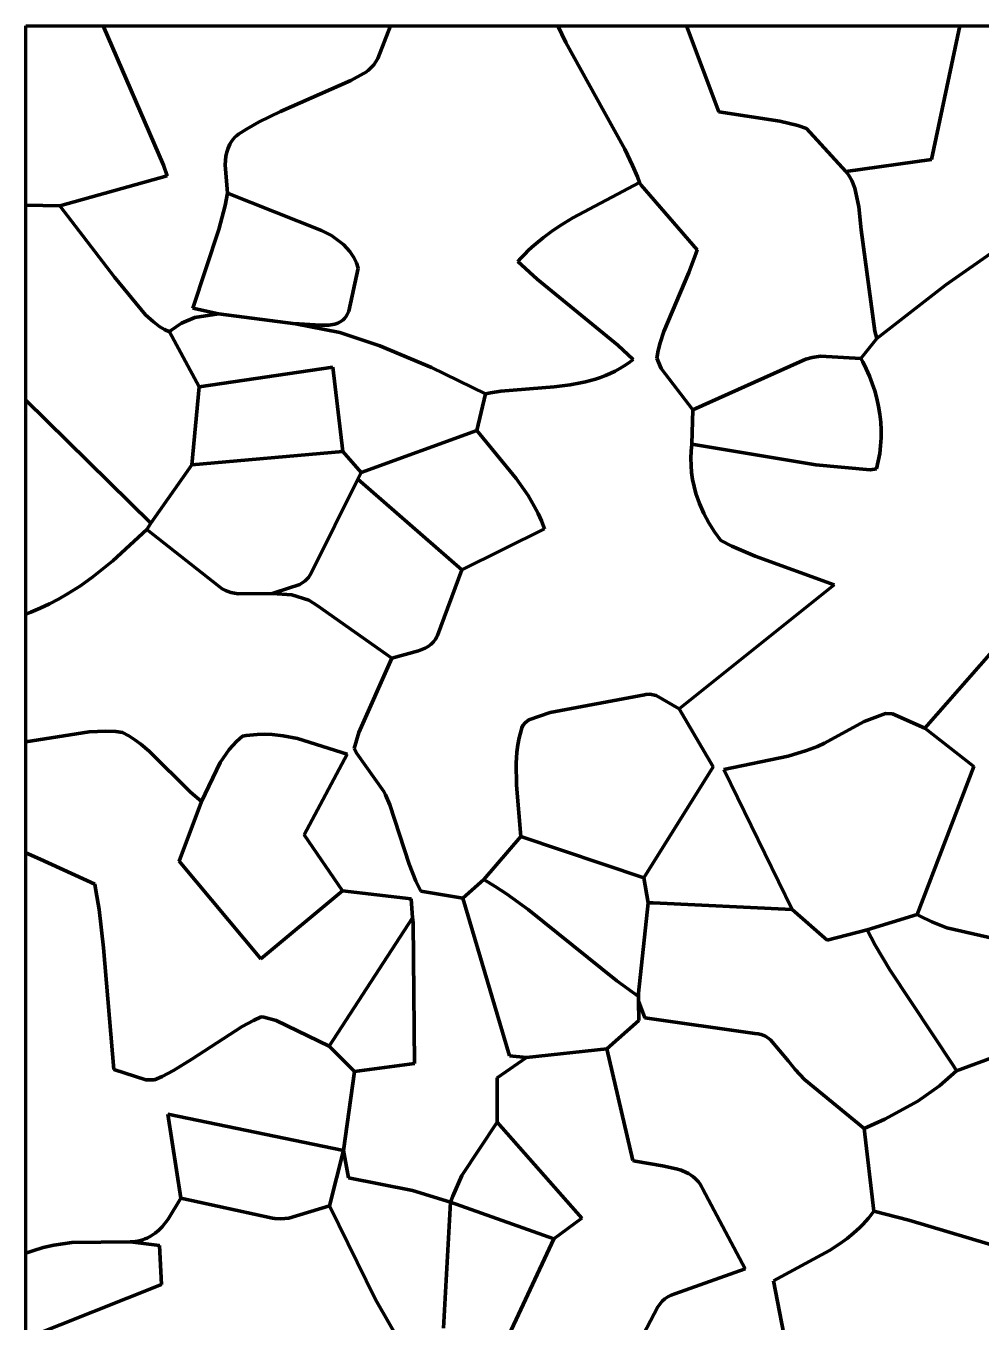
# Model space of a CAD drawing. Header units: millimetres. Extents: x 0 to 10.4, y 0 to 7.8.
# Drawn here: x 0 to 2.149, y 4.905 to 7.819 of the extents above; entities that cross this region are included whole.
import ezdxf

# ---------------------------------------------------------------- set-up
doc = ezdxf.new("R2010")
doc.units = ezdxf.units.MM
for name, color, linetype, lineweight in [('color#4b4b4bff', 7, 'CONTINUOUS', 100), ('color#515151ff', 7, 'CONTINUOUS', 100), ('color#535353ff', 7, 'CONTINUOUS', 100), ('color#585858ff', 7, 'CONTINUOUS', 100), ('color#5c5c5cff', 7, 'CONTINUOUS', 100), ('color#5d5d5dff', 7, 'CONTINUOUS', 100), ('color#626262ff', 7, 'CONTINUOUS', 100), ('color#646464ff', 7, 'CONTINUOUS', 100), ('color#666666ff', 7, 'CONTINUOUS', 100), ('color#676767ff', 7, 'CONTINUOUS', 100), ('color#686868ff', 7, 'CONTINUOUS', 100), ('color#696969ff', 7, 'CONTINUOUS', 100), ('color#6a6a6aff', 7, 'CONTINUOUS', 100), ('color#6b6b6bff', 7, 'CONTINUOUS', 100), ('color#6d6d6dff', 7, 'CONTINUOUS', 100), ('color#6e6e6eff', 7, 'CONTINUOUS', 100), ('color#6f6f6fff', 7, 'CONTINUOUS', 100), ('color#707070ff', 7, 'CONTINUOUS', 100), ('color#717171ff', 7, 'CONTINUOUS', 100), ('color#747474ff', 7, 'CONTINUOUS', 100), ('color#767676ff', 7, 'CONTINUOUS', 100), ('color#787878ff', 7, 'CONTINUOUS', 100), ('color#7a7a7aff', 7, 'CONTINUOUS', 100), ('color#7c7c7cff', 7, 'CONTINUOUS', 100), ('color#7d7d7dff', 7, 'CONTINUOUS', 100), ('color#808080ff', 7, 'CONTINUOUS', 100), ('color#828282ff', 7, 'CONTINUOUS', 100), ('color#838383ff', 7, 'CONTINUOUS', 100), ('color#858585ff', 7, 'CONTINUOUS', 100), ('color#878787ff', 7, 'CONTINUOUS', 100), ('color#8a8a8aff', 7, 'CONTINUOUS', 100), ('color#8d8d8dff', 7, 'CONTINUOUS', 100)]:
    doc.layers.add(name, color=color, linetype=linetype, lineweight=lineweight)

msp = doc.modelspace()

# ---------------------------------------------------------------- linework, layer by layer
at = {"layer": 'color#4b4b4bff'}
for p, q in [((0.9808, 5.2338), (1.0598, 5.3538)), ((1.0598, 5.3538), (1.2508, 5.1382)), ((0.9604, 5.1877), (0.9808, 5.2338)), ((0.9555, 5.1741), (0.9604, 5.1877)), ((1.1875, 5.0918), (0.9555, 5.1741)), ((1.2508, 5.1382), (1.1875, 5.0918))]:
    msp.add_line(p, q, dxfattribs=at)
at = {"layer": 'color#515151ff'}
for p, q in [((0.9828, 5.8582), (1.0302, 5.8997)), ((1.0302, 5.8997), (1.0558, 5.8839)), ((1.0558, 5.8839), (1.0809, 5.8673)), ((1.0809, 5.8673), (1.1296, 5.8322)), ((1.0876, 5.5034), (0.9828, 5.8582)), ((1.1296, 5.8322), (1.3291, 5.6723)), ((1.3291, 5.6723), (1.3778, 5.637)), ((1.3778, 5.637), (1.3782, 5.6267)), ((1.3782, 5.6267), (1.3791, 5.583)), ((1.3791, 5.583), (1.3069, 5.5192)), ((1.3069, 5.5192), (1.1259, 5.4998)), ((1.1259, 5.4998), (1.0876, 5.5034))]:
    msp.add_line(p, q, dxfattribs=at)
at = {"layer": 'color#535353ff'}
for p, q in [((1.1797, 6.2756), (1.3915, 6.3153)), ((1.3915, 6.3153), (1.3946, 6.3158)), ((1.3946, 6.3158), (1.4037, 6.3163)), ((1.4037, 6.3163), (1.4181, 6.3139)), ((1.4181, 6.3139), (1.4696, 6.284)), ((1.1312, 6.2591), (1.1797, 6.2756)), ((1.4696, 6.284), (1.5461, 6.1532)), ((1.1138, 6.2347), (1.1155, 6.2406)), ((1.1155, 6.2406), (1.1179, 6.2458)), ((1.1179, 6.2458), (1.1228, 6.2523)), ((1.1228, 6.2523), (1.1312, 6.2591)), ((1.1064, 6.2025), (1.1096, 6.2187)), ((1.1096, 6.2187), (1.1138, 6.2347)), ((1.1025, 6.1616), (1.1042, 6.1862)), ((1.1042, 6.1862), (1.1064, 6.2025)), ((1.1034, 6.1121), (1.1025, 6.1616)), ((1.5461, 6.1532), (1.3897, 5.9037)), ((1.1137, 5.9968), (1.1034, 6.1121)), ((1.3897, 5.9037), (1.1137, 5.9968))]:
    msp.add_line(p, q, dxfattribs=at)
at = {"layer": 'color#585858ff'}
for p, q in [((0, 6.2092), (0.1421, 6.2318)), ((0, 5.9601), (0, 6.2092)), ((0.1421, 6.2318), (0.1797, 6.2336)), ((0.1797, 6.2336), (0.2023, 6.2326)), ((0.2023, 6.2326), (0.2173, 6.2308)), ((0.2173, 6.2308), (0.2316, 6.2228)), ((0.2316, 6.2228), (0.2452, 6.2139)), ((0.2452, 6.2139), (0.2583, 6.2043)), ((0.2583, 6.2043), (0.277, 6.1887)), ((0.277, 6.1887), (0.3702, 6.0966)), ((0.3702, 6.0966), (0.3951, 6.0755)), ((0.3951, 6.0755), (0.3446, 5.9414)), ((0.032, 5.9453), (0, 5.9601)), ((0.1548, 5.889), (0.032, 5.9453)), ((0.3446, 5.9414), (0.5282, 5.7215)), ((0.1575, 5.8749), (0.1548, 5.889)), ((0.1645, 5.8322), (0.1575, 5.8749)), ((0.5282, 5.7215), (0.712, 5.8744)), ((0.712, 5.8744), (0.8663, 5.8563)), ((0.1744, 5.7462), (0.1645, 5.8322)), ((0.8663, 5.8563), (0.87, 5.8138)), ((0.87, 5.8138), (0.6821, 5.5249)), ((0.1977, 5.4723), (0.1744, 5.7462)), ((0.4862, 5.5695), (0.3733, 5.4955)), ((0.5118, 5.583), (0.4862, 5.5695)), ((0.5293, 5.591), (0.5118, 5.583)), ((0.535, 5.5899), (0.5293, 5.591)), ((0.5628, 5.5828), (0.535, 5.5899)), ((0.6821, 5.5249), (0.5628, 5.5828)), ((0.3733, 5.4955), (0.3322, 5.4704)), ((0.2696, 5.4494), (0.1977, 5.4723)), ((0.3067, 5.4571), (0.289, 5.4492)), ((0.3322, 5.4704), (0.3067, 5.4571)), ((0.289, 5.4492), (0.2696, 5.4494))]:
    msp.add_line(p, q, dxfattribs=at)
at = {"layer": 'color#5c5c5cff'}
for p, q in [((0.0154, 5.0651), (0.039, 5.0723)), ((0.039, 5.0723), (0.0629, 5.0778)), ((0.0629, 5.0778), (0.1033, 5.0835)), ((0.1033, 5.0835), (0.2345, 5.0849)), ((0.2345, 5.0849), (0.3002, 5.0767)), ((0.3002, 5.0767), (0.3051, 4.9891)), ((0, 5.0592), (0.0154, 5.0651)), ((0, 4.8676), (0, 5.0592)), ((0.3051, 4.9891), (0, 4.8676))]:
    msp.add_line(p, q, dxfattribs=at)
at = {"layer": 'color#5d5d5dff'}
for p, q in [((0.1957, 6.6166), (0.2717, 6.6873)), ((0.2717, 6.6873), (0.4344, 6.5587)), ((0.1506, 6.5806), (0.1957, 6.6166)), ((0.0934, 6.542), (0.1225, 6.5606)), ((0.1225, 6.5606), (0.1506, 6.5806)), ((0.4344, 6.5587), (0.4416, 6.5538)), ((0.0531, 6.5198), (0.0735, 6.5305)), ((0.0735, 6.5305), (0.0934, 6.542)), ((0.4416, 6.5538), (0.4492, 6.5498)), ((0.4492, 6.5498), (0.4609, 6.5455)), ((0.4609, 6.5455), (0.4772, 6.5423)), ((0.4772, 6.5423), (0.5537, 6.5432)), ((0.5537, 6.5432), (0.5979, 6.54)), ((0.5979, 6.54), (0.6362, 6.5281)), ((0, 6.4969), (0.0109, 6.501)), ((0.0109, 6.501), (0.0322, 6.51)), ((0.0322, 6.51), (0.0531, 6.5198)), ((0.6362, 6.5281), (0.6551, 6.5163)), ((0.6551, 6.5163), (0.823, 6.3979)), ((0, 6.2092), (0, 6.4969)), ((0.823, 6.3979), (0.7488, 6.2308)), ((0.1421, 6.2318), (0, 6.2092)), ((0.1797, 6.2336), (0.1421, 6.2318)), ((0.2023, 6.2326), (0.1797, 6.2336)), ((0.2173, 6.2308), (0.2023, 6.2326)), ((0.2316, 6.2228), (0.2173, 6.2308)), ((0.2452, 6.2139), (0.2316, 6.2228)), ((0.2583, 6.2043), (0.2452, 6.2139)), ((0.4737, 6.2102), (0.4576, 6.1925)), ((0.4872, 6.2222), (0.4737, 6.2102)), ((0.4956, 6.2236), (0.4872, 6.2222)), ((0.5039, 6.2248), (0.4956, 6.2236)), ((0.5205, 6.2262), (0.5039, 6.2248)), ((0.5371, 6.2265), (0.5205, 6.2262)), ((0.5537, 6.2258), (0.5371, 6.2265)), ((0.5784, 6.2231), (0.5537, 6.2258)), ((0.6112, 6.2168), (0.5784, 6.2231)), ((0.7228, 6.1814), (0.6112, 6.2168)), ((0.7488, 6.2308), (0.7383, 6.1942)), ((0.277, 6.1887), (0.2583, 6.2043)), ((0.3702, 6.0966), (0.277, 6.1887)), ((0.4576, 6.1925), (0.437, 6.1628)), ((0.6259, 6.0003), (0.7228, 6.1814)), ((0.7383, 6.1942), (0.7442, 6.1835)), ((0.7442, 6.1835), (0.8055, 6.0978)), ((0.437, 6.1628), (0.3951, 6.0755)), ((0.3951, 6.0755), (0.3702, 6.0966)), ((0.8055, 6.0978), (0.8091, 6.0903)), ((0.8091, 6.0903), (0.8189, 6.0676)), ((0.8189, 6.0676), (0.8621, 5.9341)), ((0.712, 5.8744), (0.6259, 6.0003)), ((0.8621, 5.9341), (0.8773, 5.8958)), ((0.8773, 5.8958), (0.8884, 5.8737)), ((0.8663, 5.8563), (0.712, 5.8744)), ((0.8884, 5.8737), (0.9828, 5.8582)), ((0.87, 5.8138), (0.8663, 5.8563)), ((0.9828, 5.8582), (1.0876, 5.5034)), ((0.8711, 5.8026), (0.87, 5.8138)), ((0.8745, 5.4859), (0.8711, 5.8026)), ((0.7388, 5.468), (0.8745, 5.4859)), ((1.1259, 5.4998), (1.0598, 5.4537)), ((1.0876, 5.5034), (1.1259, 5.4998)), ((0.7146, 5.2907), (0.7388, 5.468)), ((1.0598, 5.4537), (1.0598, 5.3538)), ((1.0598, 5.3538), (0.9808, 5.2338)), ((0.7258, 5.2286), (0.7146, 5.2907)), ((0.8698, 5.2004), (0.7258, 5.2286)), ((0.9808, 5.2338), (0.9604, 5.1877)), ((0.9555, 5.1741), (0.8698, 5.2004)), ((0.9604, 5.1877), (0.9555, 5.1741))]:
    msp.add_line(p, q, dxfattribs=at)
at = {"layer": 'color#626262ff'}
for p, q in [((1.1259, 5.4998), (1.3069, 5.5192)), ((1.3069, 5.5192), (1.3651, 5.2679)), ((1.0598, 5.4537), (1.1259, 5.4998)), ((1.0598, 5.3538), (1.0598, 5.4537)), ((1.2508, 5.1382), (1.0598, 5.3538)), ((1.3651, 5.2679), (1.3707, 5.2663)), ((1.3707, 5.2663), (1.4319, 5.2559)), ((1.4319, 5.2559), (1.4625, 5.2495)), ((1.4625, 5.2495), (1.474, 5.2458)), ((1.474, 5.2458), (1.485, 5.2411)), ((1.485, 5.2411), (1.4902, 5.2384)), ((1.4902, 5.2384), (1.4952, 5.2353)), ((1.4952, 5.2353), (1.5, 5.2319)), ((1.5, 5.2319), (1.5045, 5.2282)), ((1.5045, 5.2282), (1.5088, 5.2241)), ((1.5088, 5.2241), (1.5128, 5.2196)), ((1.5128, 5.2196), (1.5165, 5.2147)), ((1.5165, 5.2147), (1.52, 5.2093)), ((1.52, 5.2093), (1.5231, 5.2035)), ((1.5231, 5.2035), (1.6177, 5.0241)), ((1.1875, 5.0918), (1.2508, 5.1382)), ((1.0707, 4.8414), (1.1875, 5.0918)), ((1.6177, 5.0241), (1.4595, 4.9683)), ((1.4375, 4.9566), (1.4315, 4.9512)), ((1.4441, 4.9613), (1.4375, 4.9566)), ((1.4514, 4.9652), (1.4441, 4.9613)), ((1.4595, 4.9683), (1.4514, 4.9652)), ((1.4212, 4.9387), (1.3883, 4.8762)), ((1.4315, 4.9512), (1.4212, 4.9387))]:
    msp.add_line(p, q, dxfattribs=at)
at = {"layer": 'color#646464ff'}
for p, q in [((0.4483, 7.4156), (0.4534, 7.4431)), ((0.4534, 7.4431), (0.6648, 7.3592)), ((0.4339, 7.3617), (0.4483, 7.4156)), ((0.3758, 7.1846), (0.4339, 7.3617)), ((0.6648, 7.3592), (0.6873, 7.3478)), ((0.6873, 7.3478), (0.7146, 7.3277)), ((0.7146, 7.3277), (0.7288, 7.3123)), ((0.7288, 7.3123), (0.738, 7.2983)), ((0.738, 7.2983), (0.7433, 7.2869)), ((0.7471, 7.2746), (0.7264, 7.178)), ((0.7433, 7.2869), (0.7471, 7.2746)), ((0.4332, 7.172), (0.3758, 7.1846)), ((0.6066, 7.1495), (0.4332, 7.172)), ((0.7244, 7.1732), (0.7222, 7.1688)), ((0.7264, 7.178), (0.7244, 7.1732)), ((0.615, 7.1498), (0.6066, 7.1495)), ((0.6627, 7.1466), (0.615, 7.1498)), ((0.6818, 7.1468), (0.6627, 7.1466)), ((0.6908, 7.148), (0.6818, 7.1468)), ((0.6951, 7.149), (0.6908, 7.148)), ((0.6992, 7.1502), (0.6951, 7.149)), ((0.7032, 7.1518), (0.6992, 7.1502)), ((0.7069, 7.1537), (0.7032, 7.1518)), ((0.7105, 7.1559), (0.7069, 7.1537)), ((0.7138, 7.1585), (0.7105, 7.1559)), ((0.7169, 7.1615), (0.7138, 7.1585)), ((0.7197, 7.1649), (0.7169, 7.1615)), ((0.7222, 7.1688), (0.7197, 7.1649))]:
    msp.add_line(p, q, dxfattribs=at)
at = {"layer": 'color#666666ff'}
for p, q in [((1.0302, 5.8997), (1.1137, 5.9968)), ((1.1137, 5.9968), (1.3897, 5.9037)), ((1.0558, 5.8839), (1.0302, 5.8997)), ((1.3897, 5.9037), (1.3998, 5.8472)), ((1.0809, 5.8673), (1.0558, 5.8839)), ((1.1296, 5.8322), (1.0809, 5.8673)), ((1.3291, 5.6723), (1.1296, 5.8322)), ((1.3998, 5.8472), (1.378, 5.6443)), ((1.3778, 5.637), (1.3291, 5.6723)), ((1.378, 5.6443), (1.3778, 5.637))]:
    msp.add_line(p, q, dxfattribs=at)
at = {"layer": 'color#676767ff'}
for p, q in [((2.0933, 5.4695), (2.1875, 5.5038)), ((2.0548, 5.436), (2.0933, 5.4695)), ((2.0065, 5.4017), (2.0548, 5.436)), ((1.9324, 5.3606), (2.0065, 5.4017)), ((1.8857, 5.3399), (1.9324, 5.3606)), ((1.9076, 5.1539), (1.8857, 5.3399)), ((1.9864, 5.1334), (1.9076, 5.1539)), ((2.2076, 5.068), (1.9864, 5.1334))]:
    msp.add_line(p, q, dxfattribs=at)
at = {"layer": 'color#686868ff'}
for p, q in [((0.3203, 5.1358), (0.3483, 5.1835)), ((0.3483, 5.1835), (0.555, 5.138)), ((0.5913, 5.1382), (0.6827, 5.166)), ((0.6827, 5.166), (0.7865, 4.9554)), ((0.9397, 4.8906), (0.9555, 5.1741)), ((0.9555, 5.1741), (1.1875, 5.0918)), ((0.3066, 5.119), (0.3203, 5.1358)), ((0.555, 5.138), (0.5596, 5.1374)), ((0.5596, 5.1374), (0.5733, 5.1367)), ((0.5733, 5.1367), (0.5913, 5.1382)), ((0.2821, 5.0986), (0.2908, 5.1046)), ((0.2908, 5.1046), (0.299, 5.1114)), ((0.299, 5.1114), (0.3066, 5.119)), ((0.2345, 5.0849), (0.2405, 5.0852)), ((0.3002, 5.0767), (0.2345, 5.0849)), ((0.2405, 5.0852), (0.2464, 5.0858)), ((0.2464, 5.0858), (0.252, 5.0868)), ((0.252, 5.0868), (0.2575, 5.088)), ((0.2575, 5.088), (0.2627, 5.0896)), ((0.2627, 5.0896), (0.2678, 5.0914)), ((0.2678, 5.0914), (0.2728, 5.0936)), ((0.2728, 5.0936), (0.2821, 5.0986)), ((0.3051, 4.9891), (0.3002, 5.0767)), ((1.1875, 5.0918), (1.0707, 4.8414)), ((0, 4.8676), (0.3051, 4.9891)), ((0.7865, 4.9554), (0.8477, 4.8482))]:
    msp.add_line(p, q, dxfattribs=at)
at = {"layer": 'color#696969ff'}
for p, q in [((0.6434, 6.592), (0.747, 6.8)), ((0.747, 6.8), (0.9805, 6.5963)), ((0.6398, 6.5852), (0.6434, 6.592)), ((0.9805, 6.5963), (0.9259, 6.4486)), ((0.5607, 6.5449), (0.6165, 6.5632)), ((0.6165, 6.5632), (0.6281, 6.5714)), ((0.6281, 6.5714), (0.6356, 6.5791)), ((0.6356, 6.5791), (0.6398, 6.5852)), ((0.5537, 6.5432), (0.5607, 6.5449)), ((0.5979, 6.54), (0.5537, 6.5432)), ((0.6362, 6.5281), (0.5979, 6.54)), ((0.6551, 6.5163), (0.6362, 6.5281)), ((0.823, 6.3979), (0.6551, 6.5163)), ((0.924, 6.4447), (0.9219, 6.441)), ((0.9259, 6.4486), (0.924, 6.4447)), ((0.8832, 6.4138), (0.823, 6.3979)), ((0.8982, 6.42), (0.8832, 6.4138)), ((0.9051, 6.4241), (0.8982, 6.42)), ((0.9114, 6.4288), (0.9051, 6.4241)), ((0.917, 6.4344), (0.9114, 6.4288)), ((0.9195, 6.4376), (0.917, 6.4344)), ((0.9219, 6.441), (0.9195, 6.4376))]:
    msp.add_line(p, q, dxfattribs=at)
at = {"layer": 'color#6a6a6aff'}
for p, q in [((0.4576, 6.1925), (0.4737, 6.2102)), ((0.4737, 6.2102), (0.4872, 6.2222)), ((0.4872, 6.2222), (0.4956, 6.2236)), ((0.4956, 6.2236), (0.5039, 6.2248)), ((0.5039, 6.2248), (0.5205, 6.2262)), ((0.5205, 6.2262), (0.5371, 6.2265)), ((0.5371, 6.2265), (0.5537, 6.2258)), ((0.5537, 6.2258), (0.5784, 6.2231)), ((0.5784, 6.2231), (0.6112, 6.2168)), ((0.6112, 6.2168), (0.7228, 6.1814)), ((0.437, 6.1628), (0.4576, 6.1925)), ((0.7228, 6.1814), (0.6259, 6.0003)), ((0.3951, 6.0755), (0.437, 6.1628)), ((0.3446, 5.9414), (0.3951, 6.0755)), ((0.6259, 6.0003), (0.712, 5.8744)), ((0.5282, 5.7215), (0.3446, 5.9414)), ((0.712, 5.8744), (0.5282, 5.7215))]:
    msp.add_line(p, q, dxfattribs=at)
at = {"layer": 'color#6b6b6bff'}
for p, q in [((2.0221, 6.2403), (2.2681, 6.5205)), ((2.1321, 6.154), (2.0221, 6.2403)), ((2.0053, 5.8214), (2.1321, 6.154)), ((0.6821, 5.5249), (0.87, 5.8138)), ((0.87, 5.8138), (0.8711, 5.8026)), ((0.8711, 5.8026), (0.8745, 5.4859)), ((2.0116, 5.8177), (2.0053, 5.8214)), ((2.0377, 5.8045), (2.0116, 5.8177)), ((2.0716, 5.7912), (2.0377, 5.8045)), ((2.2066, 5.7601), (2.0716, 5.7912)), ((0.7388, 5.468), (0.6821, 5.5249)), ((0.8745, 5.4859), (0.7388, 5.468))]:
    msp.add_line(p, q, dxfattribs=at)
at = {"layer": 'color#6d6d6dff'}
for p, q in [((0.3897, 7.0076), (0.6906, 7.0521)), ((0.6906, 7.0521), (0.7127, 6.8626)), ((0.3729, 6.8325), (0.3897, 7.0076)), ((0.7127, 6.8626), (0.3729, 6.8325))]:
    msp.add_line(p, q, dxfattribs=at)
at = {"layer": 'color#6e6e6eff'}
for p, q in [((1.3782, 5.6267), (1.3926, 5.5887)), ((1.3791, 5.583), (1.3782, 5.6267)), ((1.3069, 5.5192), (1.3791, 5.583)), ((1.3926, 5.5887), (1.6395, 5.5538)), ((1.6395, 5.5538), (1.647, 5.553)), ((1.647, 5.553), (1.6539, 5.5512)), ((1.6539, 5.5512), (1.6634, 5.5472)), ((1.6634, 5.5472), (1.6747, 5.5395)), ((1.6747, 5.5395), (1.7156, 5.4913)), ((1.3651, 5.2679), (1.3069, 5.5192)), ((1.7156, 5.4913), (1.7304, 5.4727)), ((1.7304, 5.4727), (1.7518, 5.4497)), ((1.7518, 5.4497), (1.8857, 5.3399)), ((1.8857, 5.3399), (1.9076, 5.1539)), ((1.3707, 5.2663), (1.3651, 5.2679)), ((1.4319, 5.2559), (1.3707, 5.2663)), ((1.4625, 5.2495), (1.4319, 5.2559)), ((1.474, 5.2458), (1.4625, 5.2495)), ((1.485, 5.2411), (1.474, 5.2458)), ((1.4902, 5.2384), (1.485, 5.2411)), ((1.4952, 5.2353), (1.4902, 5.2384)), ((1.5, 5.2319), (1.4952, 5.2353)), ((1.5045, 5.2282), (1.5, 5.2319)), ((1.5088, 5.2241), (1.5045, 5.2282)), ((1.5128, 5.2196), (1.5088, 5.2241)), ((1.5165, 5.2147), (1.5128, 5.2196)), ((1.52, 5.2093), (1.5165, 5.2147)), ((1.5231, 5.2035), (1.52, 5.2093)), ((1.6177, 5.0241), (1.5231, 5.2035)), ((1.8893, 5.1311), (1.8828, 5.1241)), ((1.8957, 5.1384), (1.8893, 5.1311)), ((1.9017, 5.146), (1.8957, 5.1384)), ((1.9076, 5.1539), (1.9017, 5.146)), ((1.862, 5.1044), (1.8473, 5.0924)), ((1.8761, 5.1173), (1.862, 5.1044)), ((1.8828, 5.1241), (1.8761, 5.1173)), ((1.832, 5.0812), (1.808, 5.0655)), ((1.8473, 5.0924), (1.832, 5.0812)), ((1.808, 5.0655), (1.6814, 4.9973)), ((1.4595, 4.9683), (1.6177, 5.0241)), ((1.6814, 4.9973), (1.732, 4.7372)), ((1.4315, 4.9512), (1.4375, 4.9566)), ((1.4375, 4.9566), (1.4441, 4.9613)), ((1.4441, 4.9613), (1.4514, 4.9652)), ((1.4514, 4.9652), (1.4595, 4.9683)), ((1.3883, 4.8762), (1.4212, 4.9387)), ((1.4212, 4.9387), (1.4315, 4.9512))]:
    msp.add_line(p, q, dxfattribs=at)
at = {"layer": 'color#6f6f6fff'}
for p, q in [((0, 6.9781), (0.2811, 6.701)), ((0, 6.4969), (0, 6.9781)), ((0.2717, 6.6873), (0.1957, 6.6166)), ((0.2811, 6.701), (0.2717, 6.6873)), ((0.1957, 6.6166), (0.1506, 6.5806)), ((0.1225, 6.5606), (0.0934, 6.542)), ((0.1506, 6.5806), (0.1225, 6.5606)), ((0.0735, 6.5305), (0.0531, 6.5198)), ((0.0934, 6.542), (0.0735, 6.5305)), ((0.0109, 6.501), (0, 6.4969)), ((0.0322, 6.51), (0.0109, 6.501)), ((0.0531, 6.5198), (0.0322, 6.51))]:
    msp.add_line(p, q, dxfattribs=at)
at = {"layer": 'color#707070ff'}
for p, q in [((1.2302, 7.3875), (1.3806, 7.4673)), ((1.3806, 7.4673), (1.3844, 7.4615)), ((1.3844, 7.4615), (1.5101, 7.3156)), ((1.2011, 7.3698), (1.2302, 7.3875)), ((1.1642, 7.3439), (1.1824, 7.3573)), ((1.1824, 7.3573), (1.2011, 7.3698)), ((1.1301, 7.3144), (1.1383, 7.3222)), ((1.1383, 7.3222), (1.1468, 7.3297)), ((1.1468, 7.3297), (1.1642, 7.3439)), ((1.1068, 7.2893), (1.1143, 7.298)), ((1.1499, 7.2496), (1.1068, 7.2893)), ((1.1143, 7.298), (1.1221, 7.3064)), ((1.1221, 7.3064), (1.1301, 7.3144)), ((1.5074, 7.307), (1.4916, 7.2649)), ((1.5101, 7.3156), (1.5074, 7.307)), ((1.4916, 7.2649), (1.4348, 7.1325)), ((1.3317, 7.1015), (1.1499, 7.2496)), ((1.4348, 7.1325), (1.4268, 7.107)), ((1.366, 7.0695), (1.3317, 7.1015)), ((1.4225, 7.0896), (1.4191, 7.0719)), ((1.4268, 7.107), (1.4225, 7.0896)), ((1.3357, 7.0487), (1.346, 7.055)), ((1.346, 7.055), (1.3561, 7.0619)), ((1.3561, 7.0619), (1.366, 7.0695)), ((1.4191, 7.0719), (1.4288, 7.0494)), ((1.2703, 7.0221), (1.2816, 7.0254)), ((1.2816, 7.0254), (1.2927, 7.0291)), ((1.2927, 7.0291), (1.3037, 7.0332)), ((1.3037, 7.0332), (1.3146, 7.0378)), ((1.3146, 7.0378), (1.3252, 7.043)), ((1.3252, 7.043), (1.3357, 7.0487)), ((1.4288, 7.0494), (1.5001, 6.9564)), ((1.0451, 6.9944), (1.0686, 6.9977)), ((1.0686, 6.9977), (1.1884, 7.0081)), ((1.1884, 7.0081), (1.224, 7.0125)), ((1.224, 7.0125), (1.2474, 7.0167)), ((1.2474, 7.0167), (1.2589, 7.0192)), ((1.2589, 7.0192), (1.2703, 7.0221)), ((1.0142, 6.9093), (1.0335, 6.9924)), ((1.0335, 6.9924), (1.0451, 6.9944)), ((1.5001, 6.9564), (1.4982, 6.8791)), ((1.1029, 6.8014), (1.0142, 6.9093)), ((1.4965, 6.863), (1.4958, 6.847)), ((1.4982, 6.8791), (1.4965, 6.863)), ((1.4958, 6.847), (1.4962, 6.831)), ((1.4962, 6.831), (1.4976, 6.815)), ((1.1295, 6.7634), (1.1029, 6.8014)), ((1.4976, 6.815), (1.4999, 6.7992)), ((1.4999, 6.7992), (1.5032, 6.7836)), ((1.1437, 6.7395), (1.1295, 6.7634)), ((1.5032, 6.7836), (1.5074, 6.7681)), ((1.5074, 6.7681), (1.5153, 6.7453)), ((1.1523, 6.7231), (1.1437, 6.7395)), ((1.5153, 6.7453), (1.5249, 6.7233)), ((1.16, 6.7061), (1.1523, 6.7231)), ((1.1668, 6.6886), (1.16, 6.7061)), ((1.5249, 6.7233), (1.5362, 6.702)), ((0.9805, 6.5963), (1.1668, 6.6886)), ((1.5362, 6.702), (1.5491, 6.6817)), ((1.5491, 6.6817), (1.5633, 6.6625)), ((1.5633, 6.6625), (1.5883, 6.6493)), ((1.5883, 6.6493), (1.6402, 6.6267)), ((1.6402, 6.6267), (1.8181, 6.5622)), ((0.9259, 6.4486), (0.9805, 6.5963)), ((1.8181, 6.5622), (1.4696, 6.284)), ((0.9219, 6.441), (0.924, 6.4447)), ((0.924, 6.4447), (0.9259, 6.4486)), ((0.823, 6.3979), (0.8832, 6.4138)), ((0.8832, 6.4138), (0.8982, 6.42)), ((0.8982, 6.42), (0.9051, 6.4241)), ((0.9051, 6.4241), (0.9114, 6.4288)), ((0.9114, 6.4288), (0.917, 6.4344)), ((0.917, 6.4344), (0.9195, 6.4376)), ((0.9195, 6.4376), (0.9219, 6.441)), ((0.7488, 6.2308), (0.823, 6.3979)), ((1.3915, 6.3153), (1.1797, 6.2756)), ((1.3946, 6.3158), (1.3915, 6.3153)), ((1.4037, 6.3163), (1.3946, 6.3158)), ((1.4181, 6.3139), (1.4037, 6.3163)), ((1.4696, 6.284), (1.4181, 6.3139)), ((1.1797, 6.2756), (1.1312, 6.2591)), ((1.1155, 6.2406), (1.1138, 6.2347)), ((1.1179, 6.2458), (1.1155, 6.2406)), ((1.1228, 6.2523), (1.1179, 6.2458)), ((1.1312, 6.2591), (1.1228, 6.2523)), ((0.7383, 6.1942), (0.7488, 6.2308)), ((1.1096, 6.2187), (1.1064, 6.2025)), ((1.1138, 6.2347), (1.1096, 6.2187)), ((0.7442, 6.1835), (0.7383, 6.1942)), ((0.8055, 6.0978), (0.7442, 6.1835)), ((1.1042, 6.1862), (1.1025, 6.1616)), ((1.1064, 6.2025), (1.1042, 6.1862)), ((1.1025, 6.1616), (1.1034, 6.1121)), ((0.8091, 6.0903), (0.8055, 6.0978)), ((1.1034, 6.1121), (1.1137, 5.9968)), ((0.8189, 6.0676), (0.8091, 6.0903)), ((0.8621, 5.9341), (0.8189, 6.0676)), ((1.1137, 5.9968), (1.0302, 5.8997)), ((0.8773, 5.8958), (0.8621, 5.9341)), ((0.8884, 5.8737), (0.8773, 5.8958)), ((1.0302, 5.8997), (0.9828, 5.8582)), ((0.9828, 5.8582), (0.8884, 5.8737)), ((1.8925, 5.7867), (2.0053, 5.8214)), ((2.0053, 5.8214), (2.0116, 5.8177)), ((2.0116, 5.8177), (2.0377, 5.8045)), ((2.0377, 5.8045), (2.0716, 5.7912)), ((1.9103, 5.7522), (1.8925, 5.7867)), ((2.0716, 5.7912), (2.2066, 5.7601)), ((1.9431, 5.6964), (1.9103, 5.7522)), ((2.0865, 5.4806), (1.9431, 5.6964)), ((2.0933, 5.4695), (2.0865, 5.4806)), ((2.1875, 5.5038), (2.0933, 5.4695)), ((0.6827, 5.166), (0.7146, 5.2907)), ((0.7146, 5.2907), (0.7258, 5.2286)), ((0.7258, 5.2286), (0.8698, 5.2004)), ((0.8698, 5.2004), (0.9555, 5.1741)), ((0.7865, 4.9554), (0.6827, 5.166)), ((0.9555, 5.1741), (0.9397, 4.8906)), ((0.8477, 4.8482), (0.7865, 4.9554))]:
    msp.add_line(p, q, dxfattribs=at)
at = {"layer": 'color#717171ff'}
for p, q in [((1.8828, 5.1241), (1.8893, 5.1311)), ((1.8893, 5.1311), (1.8957, 5.1384)), ((1.8957, 5.1384), (1.9017, 5.146)), ((1.9017, 5.146), (1.9076, 5.1539)), ((1.9076, 5.1539), (1.9864, 5.1334)), ((1.9864, 5.1334), (2.2076, 5.068)), ((1.8473, 5.0924), (1.862, 5.1044)), ((1.862, 5.1044), (1.8761, 5.1173)), ((1.8761, 5.1173), (1.8828, 5.1241)), ((1.808, 5.0655), (1.832, 5.0812)), ((1.832, 5.0812), (1.8473, 5.0924)), ((1.6814, 4.9973), (1.808, 5.0655)), ((1.732, 4.7372), (1.6814, 4.9973))]:
    msp.add_line(p, q, dxfattribs=at)
at = {"layer": 'color#747474ff'}
for p, q in [((0.1739, 7.8194), (0.8203, 7.8194)), ((0.3092, 7.5062), (0.1739, 7.8194)), ((0.8203, 7.8194), (0.7919, 7.7463)), ((0.777, 7.7256), (0.7707, 7.7198)), ((0.7826, 7.732), (0.777, 7.7256)), ((0.7919, 7.7463), (0.7826, 7.732)), ((0.7313, 7.6968), (0.573, 7.627)), ((0.7597, 7.7123), (0.7313, 7.6968)), ((0.7636, 7.7146), (0.7597, 7.7123)), ((0.7707, 7.7198), (0.7636, 7.7146)), ((0.573, 7.627), (0.5244, 7.6035)), ((0.4963, 7.5876), (0.478, 7.576)), ((0.5244, 7.6035), (0.4963, 7.5876)), ((0.4586, 7.5534), (0.4547, 7.5448)), ((0.461, 7.5575), (0.4586, 7.5534)), ((0.4637, 7.5615), (0.461, 7.5575)), ((0.4667, 7.5653), (0.4637, 7.5615)), ((0.4701, 7.5691), (0.4667, 7.5653)), ((0.4739, 7.5726), (0.4701, 7.5691)), ((0.478, 7.576), (0.4739, 7.5726)), ((0.45, 7.5264), (0.4484, 7.5069)), ((0.4519, 7.5358), (0.45, 7.5264)), ((0.4547, 7.5448), (0.4519, 7.5358)), ((0.3174, 7.4823), (0.3092, 7.5062)), ((0.4484, 7.5069), (0.4534, 7.4431)), ((0.0761, 7.4152), (0.3174, 7.4823)), ((0.4534, 7.4431), (0.4483, 7.4156)), ((0.1995, 7.2547), (0.0761, 7.4152)), ((0.4483, 7.4156), (0.4339, 7.3617)), ((0.4339, 7.3617), (0.3758, 7.1846)), ((0.269, 7.1699), (0.1995, 7.2547)), ((0.3758, 7.1846), (0.4332, 7.172)), ((0.4332, 7.172), (0.3801, 7.1637)), ((0.2868, 7.1536), (0.269, 7.1699)), ((0.3014, 7.1429), (0.2868, 7.1536)), ((0.3119, 7.1367), (0.3014, 7.1429)), ((0.35, 7.1509), (0.3262, 7.1342)), ((0.3801, 7.1637), (0.35, 7.1509)), ((0.3231, 7.1313), (0.3119, 7.1367)), ((0.3262, 7.1342), (0.3231, 7.1313)), ((0.3729, 6.8325), (0.7127, 6.8626)), ((0.7127, 6.8626), (0.7543, 6.815)), ((0.2811, 6.701), (0.3729, 6.8325)), ((0.747, 6.8), (0.6434, 6.592)), ((0.7543, 6.815), (0.747, 6.8)), ((0.2717, 6.6873), (0.2811, 6.701)), ((0.4344, 6.5587), (0.2717, 6.6873)), ((0.6434, 6.592), (0.6398, 6.5852)), ((0.4416, 6.5538), (0.4344, 6.5587)), ((0.6165, 6.5632), (0.5607, 6.5449)), ((0.6281, 6.5714), (0.6165, 6.5632)), ((0.6356, 6.5791), (0.6281, 6.5714)), ((0.6398, 6.5852), (0.6356, 6.5791)), ((0.4492, 6.5498), (0.4416, 6.5538)), ((0.4609, 6.5455), (0.4492, 6.5498)), ((0.4772, 6.5423), (0.4609, 6.5455)), ((0.5537, 6.5432), (0.4772, 6.5423)), ((0.5607, 6.5449), (0.5537, 6.5432))]:
    msp.add_line(p, q, dxfattribs=at)
at = {"layer": 'color#767676ff'}
for p, q in [((1.5001, 6.9564), (1.7411, 7.0642)), ((1.7411, 7.0642), (1.7546, 7.0699)), ((1.7546, 7.0699), (1.7684, 7.0739)), ((1.7684, 7.0739), (1.7872, 7.0768)), ((1.7872, 7.0768), (1.8781, 7.0717)), ((1.8781, 7.0717), (1.8824, 7.064)), ((1.8824, 7.064), (1.8903, 7.0483)), ((1.8903, 7.0483), (1.8975, 7.0321)), ((1.8975, 7.0321), (1.9039, 7.0155)), ((1.9039, 7.0155), (1.9094, 6.9985)), ((1.9094, 6.9985), (1.9142, 6.9813)), ((1.9142, 6.9813), (1.918, 6.9638)), ((1.4982, 6.8791), (1.5001, 6.9564)), ((1.918, 6.9638), (1.9209, 6.9462)), ((1.9209, 6.9462), (1.9229, 6.9285)), ((1.9229, 6.9285), (1.9239, 6.9108)), ((1.9239, 6.9108), (1.9239, 6.893)), ((1.9239, 6.893), (1.9228, 6.8754)), ((1.777, 6.8324), (1.4982, 6.8791)), ((1.9207, 6.8578), (1.9175, 6.8405)), ((1.9228, 6.8754), (1.9207, 6.8578)), ((1.899, 6.8214), (1.777, 6.8324)), ((1.9131, 6.8234), (1.899, 6.8214)), ((1.9175, 6.8405), (1.9131, 6.8234))]:
    msp.add_line(p, q, dxfattribs=at)
at = {"layer": 'color#787878ff'}
for p, q in [((1.378, 5.6443), (1.3998, 5.8472)), ((1.3998, 5.8472), (1.411, 5.8475)), ((1.411, 5.8475), (1.7234, 5.8321)), ((1.7234, 5.8321), (1.8021, 5.7631)), ((1.8021, 5.7631), (1.8925, 5.7867)), ((1.8925, 5.7867), (1.9103, 5.7522)), ((1.9103, 5.7522), (1.9431, 5.6964)), ((1.9431, 5.6964), (2.0865, 5.4806)), ((1.3778, 5.637), (1.378, 5.6443)), ((1.3782, 5.6267), (1.3778, 5.637)), ((1.3926, 5.5887), (1.3782, 5.6267)), ((1.6395, 5.5538), (1.3926, 5.5887)), ((1.647, 5.553), (1.6395, 5.5538)), ((1.6539, 5.5512), (1.647, 5.553)), ((1.6634, 5.5472), (1.6539, 5.5512)), ((1.6747, 5.5395), (1.6634, 5.5472)), ((1.7156, 5.4913), (1.6747, 5.5395)), ((1.7304, 5.4727), (1.7156, 5.4913)), ((2.0865, 5.4806), (2.0933, 5.4695)), ((1.7518, 5.4497), (1.7304, 5.4727)), ((2.0933, 5.4695), (2.0548, 5.436)), ((1.8857, 5.3399), (1.7518, 5.4497)), ((2.0548, 5.436), (2.0065, 5.4017)), ((2.0065, 5.4017), (1.9324, 5.3606)), ((1.9324, 5.3606), (1.8857, 5.3399))]:
    msp.add_line(p, q, dxfattribs=at)
at = {"layer": 'color#7a7a7aff'}
for p, q in [((0, 5.9601), (0.032, 5.9453)), ((0, 5.0592), (0, 5.9601)), ((0.032, 5.9453), (0.1548, 5.889)), ((0.1548, 5.889), (0.1575, 5.8749)), ((0.1575, 5.8749), (0.1645, 5.8322)), ((0.1645, 5.8322), (0.1744, 5.7462)), ((0.1744, 5.7462), (0.1977, 5.4723)), ((0.3733, 5.4955), (0.4862, 5.5695)), ((0.4862, 5.5695), (0.5118, 5.583)), ((0.5118, 5.583), (0.5293, 5.591)), ((0.5293, 5.591), (0.535, 5.5899)), ((0.535, 5.5899), (0.5628, 5.5828)), ((0.5628, 5.5828), (0.6821, 5.5249)), ((0.6821, 5.5249), (0.7388, 5.468)), ((0.3322, 5.4704), (0.3733, 5.4955)), ((0.1977, 5.4723), (0.2696, 5.4494)), ((0.289, 5.4492), (0.3067, 5.4571)), ((0.3067, 5.4571), (0.3322, 5.4704)), ((0.7388, 5.468), (0.7146, 5.2907)), ((0.2696, 5.4494), (0.289, 5.4492)), ((0.7146, 5.2907), (0.3193, 5.3724)), ((0.3193, 5.3724), (0.3483, 5.1835)), ((0.3483, 5.1835), (0.3203, 5.1358)), ((0.3203, 5.1358), (0.3066, 5.119)), ((0.2908, 5.1046), (0.2821, 5.0986)), ((0.299, 5.1114), (0.2908, 5.1046)), ((0.3066, 5.119), (0.299, 5.1114)), ((0.039, 5.0723), (0.0154, 5.0651)), ((0.0629, 5.0778), (0.039, 5.0723)), ((0.1033, 5.0835), (0.0629, 5.0778)), ((0.2345, 5.0849), (0.1033, 5.0835)), ((0.2405, 5.0852), (0.2345, 5.0849)), ((0.2464, 5.0858), (0.2405, 5.0852)), ((0.252, 5.0868), (0.2464, 5.0858)), ((0.2575, 5.088), (0.252, 5.0868)), ((0.2627, 5.0896), (0.2575, 5.088)), ((0.2678, 5.0914), (0.2627, 5.0896)), ((0.2728, 5.0936), (0.2678, 5.0914)), ((0.2821, 5.0986), (0.2728, 5.0936)), ((0.0154, 5.0651), (0, 5.0592))]:
    msp.add_line(p, q, dxfattribs=at)
at = {"layer": 'color#7c7c7cff'}
for p, q in [((0.7919, 7.7463), (0.8203, 7.8194)), ((0.8203, 7.8194), (1.1969, 7.8194)), ((1.1969, 7.8194), (1.2144, 7.7822)), ((1.2144, 7.7822), (1.3011, 7.6266)), ((0.7707, 7.7198), (0.777, 7.7256)), ((0.777, 7.7256), (0.7826, 7.732)), ((0.7826, 7.732), (0.7919, 7.7463)), ((0.573, 7.627), (0.7313, 7.6968)), ((0.7313, 7.6968), (0.7597, 7.7123)), ((0.7597, 7.7123), (0.7636, 7.7146)), ((0.7636, 7.7146), (0.7707, 7.7198)), ((0.5244, 7.6035), (0.573, 7.627)), ((1.3011, 7.6266), (1.347, 7.5424)), ((0.478, 7.576), (0.4963, 7.5876)), ((0.4963, 7.5876), (0.5244, 7.6035)), ((0.4547, 7.5448), (0.4586, 7.5534)), ((0.4586, 7.5534), (0.461, 7.5575)), ((0.461, 7.5575), (0.4637, 7.5615)), ((0.4637, 7.5615), (0.4667, 7.5653)), ((0.4667, 7.5653), (0.4701, 7.5691)), ((0.4701, 7.5691), (0.4739, 7.5726)), ((0.4739, 7.5726), (0.478, 7.576)), ((0.4484, 7.5069), (0.45, 7.5264)), ((0.45, 7.5264), (0.4519, 7.5358)), ((0.4519, 7.5358), (0.4547, 7.5448)), ((1.347, 7.5424), (1.3647, 7.5053)), ((0.4534, 7.4431), (0.4484, 7.5069)), ((1.3647, 7.5053), (1.3755, 7.4801)), ((1.3806, 7.4673), (1.2302, 7.3875)), ((1.3755, 7.4801), (1.3806, 7.4673)), ((0.6648, 7.3592), (0.4534, 7.4431)), ((1.2302, 7.3875), (1.2011, 7.3698)), ((0.6873, 7.3478), (0.6648, 7.3592)), ((0.7146, 7.3277), (0.6873, 7.3478)), ((1.1824, 7.3573), (1.1642, 7.3439)), ((1.2011, 7.3698), (1.1824, 7.3573)), ((0.7288, 7.3123), (0.7146, 7.3277)), ((1.1383, 7.3222), (1.1301, 7.3144)), ((1.1468, 7.3297), (1.1383, 7.3222)), ((1.1642, 7.3439), (1.1468, 7.3297)), ((2.0692, 7.2373), (2.1845, 7.3176)), ((0.738, 7.2983), (0.7288, 7.3123)), ((0.7433, 7.2869), (0.738, 7.2983)), ((1.1143, 7.298), (1.1068, 7.2893)), ((1.1068, 7.2893), (1.1499, 7.2496)), ((1.1221, 7.3064), (1.1143, 7.298)), ((1.1301, 7.3144), (1.1221, 7.3064)), ((0.7264, 7.178), (0.7471, 7.2746)), ((0.7471, 7.2746), (0.7433, 7.2869)), ((1.1499, 7.2496), (1.3317, 7.1015)), ((1.9139, 7.1164), (2.0692, 7.2373)), ((0.7222, 7.1688), (0.7244, 7.1732)), ((0.7244, 7.1732), (0.7264, 7.178)), ((0.6066, 7.1495), (0.615, 7.1498)), ((0.7062, 7.1301), (0.6066, 7.1495)), ((0.615, 7.1498), (0.6627, 7.1466)), ((0.6627, 7.1466), (0.6818, 7.1468)), ((0.6818, 7.1468), (0.6908, 7.148)), ((0.6908, 7.148), (0.6951, 7.149)), ((0.6951, 7.149), (0.6992, 7.1502)), ((0.6992, 7.1502), (0.7032, 7.1518)), ((0.7032, 7.1518), (0.7069, 7.1537)), ((0.7069, 7.1537), (0.7105, 7.1559)), ((0.7105, 7.1559), (0.7138, 7.1585)), ((0.7138, 7.1585), (0.7169, 7.1615)), ((0.7169, 7.1615), (0.7197, 7.1649)), ((0.7197, 7.1649), (0.7222, 7.1688)), ((0.7958, 7.1), (0.7062, 7.1301)), ((1.8781, 7.0717), (1.9139, 7.1164)), ((0.9121, 7.0513), (0.7958, 7.1)), ((1.3317, 7.1015), (1.366, 7.0695)), ((1.346, 7.055), (1.3357, 7.0487)), ((1.3561, 7.0619), (1.346, 7.055)), ((1.366, 7.0695), (1.3561, 7.0619)), ((1.8824, 7.064), (1.8781, 7.0717)), ((1.8903, 7.0483), (1.8824, 7.064)), ((1.0335, 6.9924), (0.9121, 7.0513)), ((1.2816, 7.0254), (1.2703, 7.0221)), ((1.2927, 7.0291), (1.2816, 7.0254)), ((1.3037, 7.0332), (1.2927, 7.0291)), ((1.3146, 7.0378), (1.3037, 7.0332)), ((1.3252, 7.043), (1.3146, 7.0378)), ((1.3357, 7.0487), (1.3252, 7.043)), ((1.8975, 7.0321), (1.8903, 7.0483)), ((1.9039, 7.0155), (1.8975, 7.0321)), ((1.0686, 6.9977), (1.0451, 6.9944)), ((1.1884, 7.0081), (1.0686, 6.9977)), ((1.224, 7.0125), (1.1884, 7.0081)), ((1.2474, 7.0167), (1.224, 7.0125)), ((1.2589, 7.0192), (1.2474, 7.0167)), ((1.2703, 7.0221), (1.2589, 7.0192)), ((1.9094, 6.9985), (1.9039, 7.0155)), ((1.9142, 6.9813), (1.9094, 6.9985)), ((1.0451, 6.9944), (1.0335, 6.9924)), ((1.918, 6.9638), (1.9142, 6.9813)), ((1.9209, 6.9462), (1.918, 6.9638)), ((1.9229, 6.9285), (1.9209, 6.9462)), ((1.9239, 6.9108), (1.9229, 6.9285)), ((1.9239, 6.893), (1.9239, 6.9108)), ((1.9228, 6.8754), (1.9239, 6.893)), ((1.4958, 6.847), (1.4965, 6.863)), ((1.4965, 6.863), (1.4982, 6.8791)), ((1.4982, 6.8791), (1.777, 6.8324)), ((1.9175, 6.8405), (1.9207, 6.8578)), ((1.9207, 6.8578), (1.9228, 6.8754)), ((1.4962, 6.831), (1.4958, 6.847)), ((1.4976, 6.815), (1.4962, 6.831)), ((1.777, 6.8324), (1.899, 6.8214)), ((1.899, 6.8214), (1.9131, 6.8234)), ((1.9131, 6.8234), (1.9175, 6.8405)), ((1.4999, 6.7992), (1.4976, 6.815)), ((1.5032, 6.7836), (1.4999, 6.7992)), ((1.5074, 6.7681), (1.5032, 6.7836)), ((1.5153, 6.7453), (1.5074, 6.7681)), ((1.5249, 6.7233), (1.5153, 6.7453)), ((1.5362, 6.702), (1.5249, 6.7233)), ((1.5491, 6.6817), (1.5362, 6.702)), ((1.5633, 6.6625), (1.5491, 6.6817)), ((1.5883, 6.6493), (1.5633, 6.6625)), ((1.6402, 6.6267), (1.5883, 6.6493)), ((1.8181, 6.5622), (1.6402, 6.6267)), ((1.4696, 6.284), (1.8181, 6.5622)), ((2.2681, 6.5205), (2.0221, 6.2403)), ((1.5461, 6.1532), (1.4696, 6.284)), ((1.9334, 6.2735), (1.8854, 6.2555)), ((1.9498, 6.2724), (1.9334, 6.2735)), ((2.0221, 6.2403), (1.9498, 6.2724)), ((1.8854, 6.2555), (1.8117, 6.2149)), ((1.8117, 6.2149), (1.7963, 6.2066)), ((1.7563, 6.1897), (1.7149, 6.177)), ((1.7805, 6.1993), (1.7563, 6.1897)), ((1.7963, 6.2066), (1.7805, 6.1993)), ((1.3897, 5.9037), (1.5461, 6.1532)), ((1.7149, 6.177), (1.5702, 6.147)), ((1.5702, 6.147), (1.7234, 5.8321)), ((1.3998, 5.8472), (1.3897, 5.9037)), ((1.411, 5.8475), (1.3998, 5.8472)), ((1.7234, 5.8321), (1.411, 5.8475))]:
    msp.add_line(p, q, dxfattribs=at)
at = {"layer": 'color#7d7d7dff'}
for p, q in [((0, 7.4162), (0.0761, 7.4152)), ((0, 6.9781), (0, 7.4162)), ((0.0761, 7.4152), (0.1995, 7.2547)), ((0.1995, 7.2547), (0.269, 7.1699)), ((0.269, 7.1699), (0.2868, 7.1536)), ((0.2868, 7.1536), (0.3014, 7.1429)), ((0.3014, 7.1429), (0.3119, 7.1367)), ((0.3119, 7.1367), (0.3231, 7.1313)), ((0.3231, 7.1313), (0.3897, 7.0076)), ((0.3897, 7.0076), (0.3729, 6.8325)), ((0.2811, 6.701), (0, 6.9781)), ((0.7543, 6.815), (1.0142, 6.9093)), ((1.0142, 6.9093), (1.1029, 6.8014)), ((0.3729, 6.8325), (0.2811, 6.701)), ((0.747, 6.8), (0.7543, 6.815)), ((0.9805, 6.5963), (0.747, 6.8)), ((1.1029, 6.8014), (1.1295, 6.7634)), ((1.1295, 6.7634), (1.1437, 6.7395)), ((1.1437, 6.7395), (1.1523, 6.7231)), ((1.1523, 6.7231), (1.16, 6.7061)), ((1.16, 6.7061), (1.1668, 6.6886)), ((1.1668, 6.6886), (0.9805, 6.5963))]:
    msp.add_line(p, q, dxfattribs=at)
at = {"layer": 'color#808080ff'}
for p, q in [((1.1969, 7.8194), (1.4859, 7.8194)), ((1.2144, 7.7822), (1.1969, 7.8194)), ((1.4859, 7.8194), (1.5588, 7.6264)), ((1.3011, 7.6266), (1.2144, 7.7822)), ((1.347, 7.5424), (1.3011, 7.6266)), ((1.5588, 7.6264), (1.6963, 7.6052)), ((1.6963, 7.6052), (1.7365, 7.5956)), ((1.7365, 7.5956), (1.7561, 7.5887)), ((1.7561, 7.5887), (1.8448, 7.4921)), ((1.3647, 7.5053), (1.347, 7.5424)), ((1.3755, 7.4801), (1.3647, 7.5053)), ((1.8448, 7.4921), (1.8506, 7.4843)), ((1.3806, 7.4673), (1.3755, 7.4801)), ((1.3844, 7.4615), (1.3806, 7.4673)), ((1.8506, 7.4843), (1.8578, 7.472)), ((1.8578, 7.472), (1.865, 7.4546)), ((1.5101, 7.3156), (1.3844, 7.4615)), ((1.865, 7.4546), (1.8738, 7.4129)), ((1.8738, 7.4129), (1.8787, 7.3607)), ((1.8787, 7.3607), (1.9096, 7.1329)), ((1.4916, 7.2649), (1.5074, 7.307)), ((1.5074, 7.307), (1.5101, 7.3156)), ((1.4348, 7.1325), (1.4916, 7.2649)), ((1.4268, 7.107), (1.4348, 7.1325)), ((1.9139, 7.1164), (1.8781, 7.0717)), ((1.9096, 7.1329), (1.9139, 7.1164)), ((1.4191, 7.0719), (1.4225, 7.0896)), ((1.4225, 7.0896), (1.4268, 7.107)), ((1.4288, 7.0494), (1.4191, 7.0719)), ((1.7411, 7.0642), (1.5001, 6.9564)), ((1.7546, 7.0699), (1.7411, 7.0642)), ((1.7684, 7.0739), (1.7546, 7.0699)), ((1.7872, 7.0768), (1.7684, 7.0739)), ((1.8781, 7.0717), (1.7872, 7.0768)), ((1.5001, 6.9564), (1.4288, 7.0494))]:
    msp.add_line(p, q, dxfattribs=at)
at = {"layer": 'color#828282ff'}
for p, q in [((0, 7.8194), (0.1739, 7.8194)), ((0, 7.4162), (0, 7.8194)), ((0.1739, 7.8194), (0.3092, 7.5062)), ((0.3092, 7.5062), (0.3174, 7.4823)), ((0.3174, 7.4823), (0.0761, 7.4152)), ((0.0761, 7.4152), (0, 7.4162))]:
    msp.add_line(p, q, dxfattribs=at)
at = {"layer": 'color#838383ff'}
for p, q in [((0.3801, 7.1637), (0.4332, 7.172)), ((0.4332, 7.172), (0.6066, 7.1495)), ((0.3262, 7.1342), (0.35, 7.1509)), ((0.35, 7.1509), (0.3801, 7.1637)), ((0.6066, 7.1495), (0.7062, 7.1301)), ((0.3231, 7.1313), (0.3262, 7.1342)), ((0.3897, 7.0076), (0.3231, 7.1313)), ((0.7062, 7.1301), (0.7958, 7.1)), ((0.7958, 7.1), (0.9121, 7.0513)), ((0.6906, 7.0521), (0.3897, 7.0076)), ((0.7127, 6.8626), (0.6906, 7.0521)), ((0.9121, 7.0513), (1.0335, 6.9924)), ((1.0335, 6.9924), (1.0142, 6.9093)), ((1.0142, 6.9093), (0.7543, 6.815)), ((0.7543, 6.815), (0.7127, 6.8626))]:
    msp.add_line(p, q, dxfattribs=at)
at = {"layer": 'color#858585ff'}
for p, q in [((0.3193, 5.3724), (0.7146, 5.2907)), ((0.3483, 5.1835), (0.3193, 5.3724)), ((0.7146, 5.2907), (0.6827, 5.166)), ((0.555, 5.138), (0.3483, 5.1835)), ((0.6827, 5.166), (0.5913, 5.1382)), ((0.5596, 5.1374), (0.555, 5.138)), ((0.5733, 5.1367), (0.5596, 5.1374)), ((0.5913, 5.1382), (0.5733, 5.1367))]:
    msp.add_line(p, q, dxfattribs=at)
at = {"layer": 'color#878787ff'}
for p, q in [((2.0374, 7.5193), (2.1011, 7.8194)), ((2.1011, 7.8194), (2.401, 7.8194)), ((1.8448, 7.4921), (2.0374, 7.5193)), ((1.8506, 7.4843), (1.8448, 7.4921)), ((1.8578, 7.472), (1.8506, 7.4843)), ((1.865, 7.4546), (1.8578, 7.472)), ((1.8738, 7.4129), (1.865, 7.4546)), ((1.8787, 7.3607), (1.8738, 7.4129)), ((1.9096, 7.1329), (1.8787, 7.3607)), ((2.1845, 7.3176), (2.0692, 7.2373)), ((2.0692, 7.2373), (1.9139, 7.1164)), ((1.9139, 7.1164), (1.9096, 7.1329))]:
    msp.add_line(p, q, dxfattribs=at)
at = {"layer": 'color#8a8a8aff'}
for p, q in [((1.4859, 7.8194), (2.1011, 7.8194)), ((1.5588, 7.6264), (1.4859, 7.8194)), ((2.1011, 7.8194), (2.0374, 7.5193)), ((1.6963, 7.6052), (1.5588, 7.6264)), ((1.7365, 7.5956), (1.6963, 7.6052)), ((1.7561, 7.5887), (1.7365, 7.5956)), ((1.8448, 7.4921), (1.7561, 7.5887)), ((2.0374, 7.5193), (1.8448, 7.4921))]:
    msp.add_line(p, q, dxfattribs=at)
at = {"layer": 'color#8d8d8dff'}
for p, q in [((1.8854, 6.2555), (1.9334, 6.2735)), ((1.9334, 6.2735), (1.9498, 6.2724)), ((1.9498, 6.2724), (2.0221, 6.2403)), ((1.8117, 6.2149), (1.8854, 6.2555)), ((2.0221, 6.2403), (2.1321, 6.154)), ((1.7963, 6.2066), (1.8117, 6.2149)), ((1.7149, 6.177), (1.7563, 6.1897)), ((1.7563, 6.1897), (1.7805, 6.1993)), ((1.7805, 6.1993), (1.7963, 6.2066)), ((1.5702, 6.147), (1.7149, 6.177)), ((2.1321, 6.154), (2.0053, 5.8214)), ((1.7234, 5.8321), (1.5702, 6.147)), ((1.8021, 5.7631), (1.7234, 5.8321)), ((2.0053, 5.8214), (1.8925, 5.7867)), ((1.8925, 5.7867), (1.8021, 5.7631))]:
    msp.add_line(p, q, dxfattribs=at)

doc.saveas('drawing.dxf')
